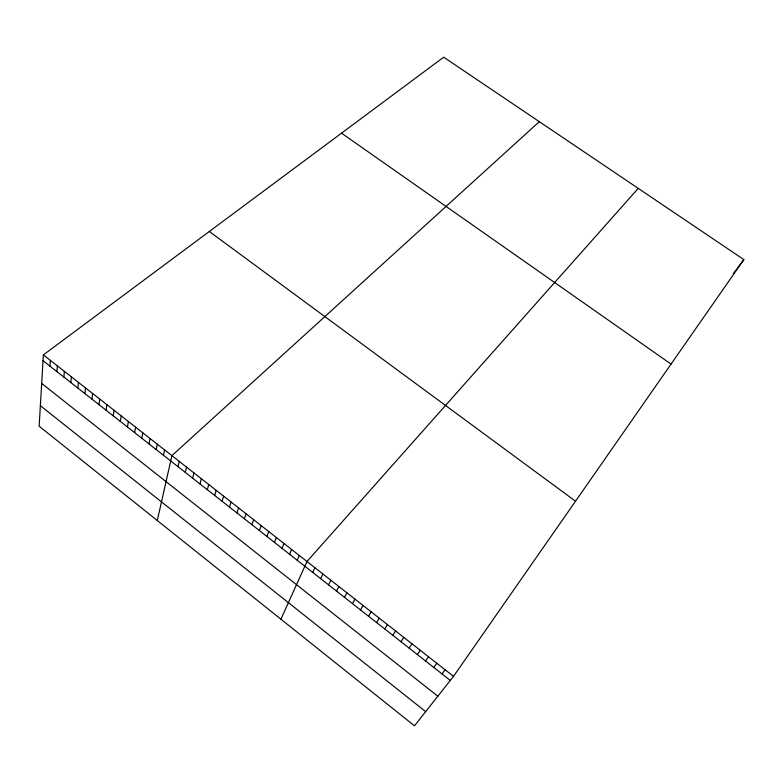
<?xml version="1.0" encoding="UTF-8"?>
<svg xmlns="http://www.w3.org/2000/svg" width="783" height="783" viewBox="0 0 783 783"><rect width="100%" height="100%" fill="white"/><g stroke="black" fill="none" stroke-linecap="round" stroke-linejoin="round"><path stroke-width="1.17" d="M43.378 354.895L39.15 426.226L414.481 725.821L453.504 676.355L743.85 259.604L443.697 57.179L43.378 354.895L453.504 676.355M49.965 366.17L50.357 360.366M56.914 371.622L57.345 365.847M63.883 377.093L64.363 371.348M70.871 382.574L71.4 376.858M77.879 388.074L78.457 382.388M84.907 393.595L85.523 387.928M91.954 399.124L92.619 393.487M99.01 404.674L99.725 399.066M106.097 410.233L106.86 404.654M113.202 415.802L114.005 410.253M120.318 421.391L121.179 415.871M127.463 426.999L128.363 421.508M134.617 432.617L135.576 427.156M141.801 438.255L142.8 432.823M148.995 443.912L150.052 438.509M156.218 449.569L157.314 444.206M163.451 455.256L164.606 449.912M157.285 520.519L171.908 455.637L539.311 121.659M177.995 466.668L179.238 461.383M185.287 472.394L186.589 467.148M192.608 478.139L193.959 472.922M199.949 483.904L201.348 478.716M207.309 489.678L208.758 484.52M214.679 495.473L216.186 490.344M222.078 501.277L223.635 496.187M229.497 507.1L231.102 502.04M236.946 512.943L238.6 507.913M244.404 518.796L246.107 513.805M251.881 524.669L253.643 519.706M259.388 530.561L261.199 525.628M266.905 536.463L268.775 531.569M274.451 542.384L276.37 537.52M282.017 548.325L283.994 543.49M289.602 554.276L291.628 549.48M297.207 560.256L299.292 555.49M280.921 619.206L306.975 561.509L638.243 188.38M312.72 572.432L314.913 567.734M320.629 578.637L322.88 573.968M328.557 584.862L330.866 580.232M336.504 591.096L338.873 586.506M344.481 597.36L346.908 592.8M352.477 603.634L354.963 599.122M360.503 609.928L363.038 605.455M368.548 616.25L371.142 611.797M376.613 622.583L379.266 618.169M384.707 628.935L387.419 624.56M392.821 635.307L395.601 630.971M400.955 641.688L403.793 637.391M409.118 648.099L412.015 643.841M417.31 654.529L420.265 650.301M425.521 660.969L428.536 656.79M433.753 667.439L436.836 663.289M733.26 273.717L736.764 269.049M737.469 268.109L743.85 259.604M442.013 673.918L445.155 669.817M341.525 133.159L671.051 364.105M209.306 231.494L575.525 501.208M43.026 360.718L450.303 680.427M41.685 383.445L437.834 696.224M40.364 405.692L425.668 711.639"/></g></svg>
